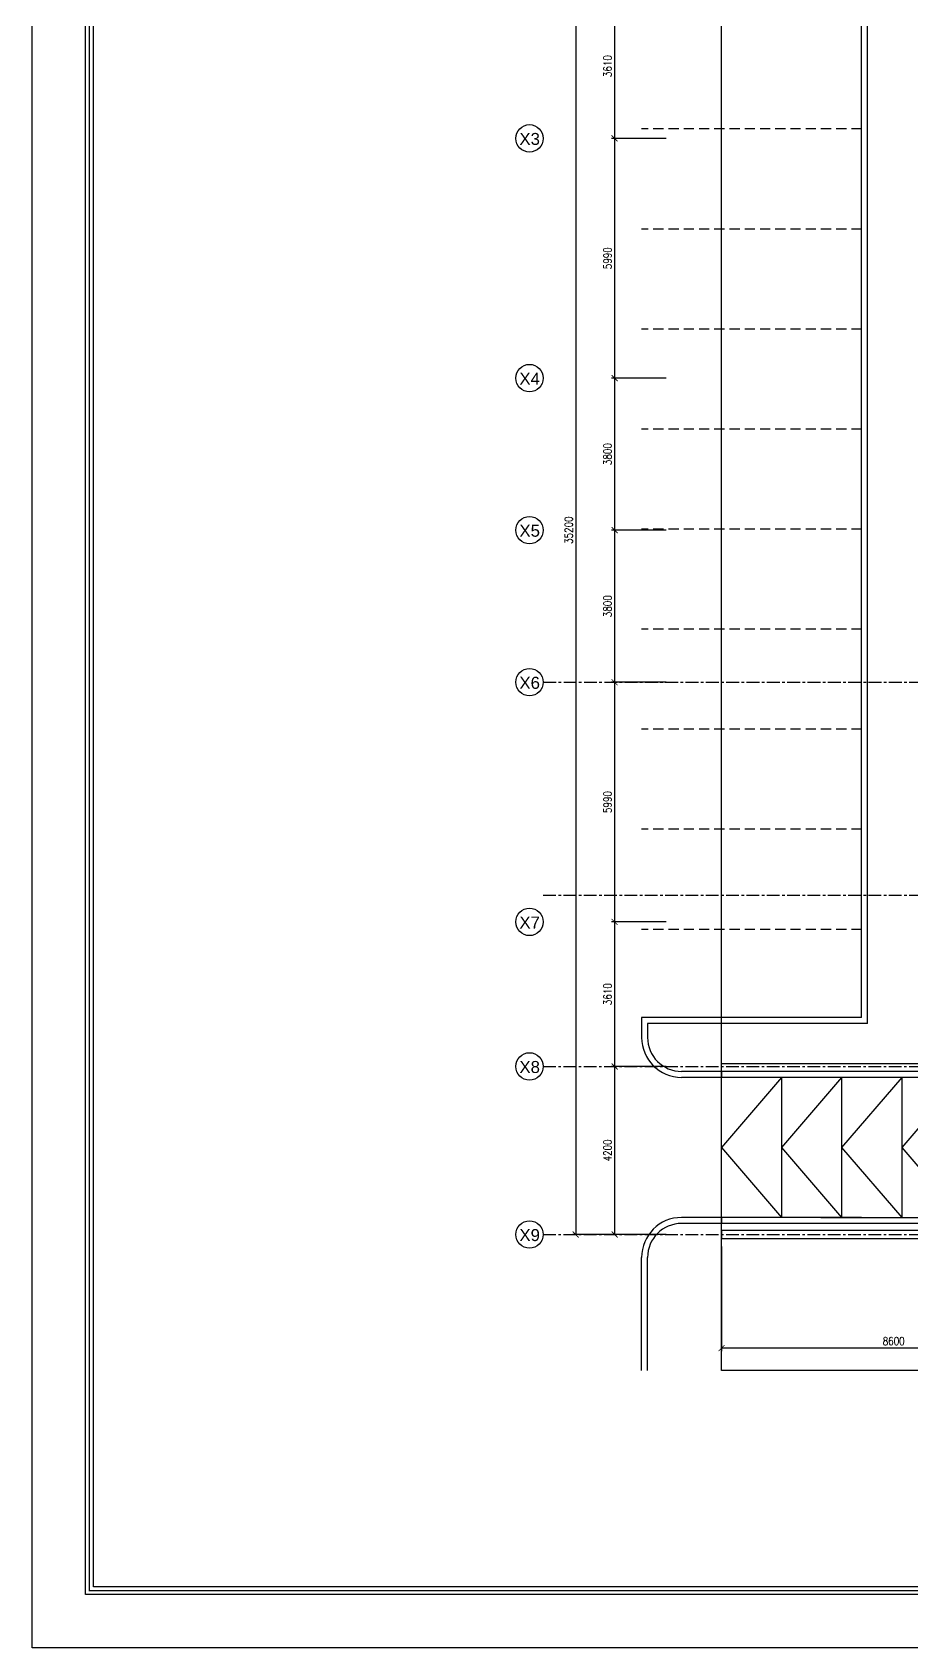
# Model space of a CAD drawing. Header units: millimetres. Extents: x -1288794 to 2153086, y -2701644 to -1428868.
# Drawn here: x 1586476 to 1608448, y -1519494 to -1479129 of the extents above; entities that cross this region are included whole.
import ezdxf
from ezdxf.enums import TextEntityAlignment as Align

# ---------------------------------------------------------------- set-up
doc = ezdxf.new("R2010")
doc.units = ezdxf.units.MM
doc.header["$LTSCALE"] = 100
doc.header["$PDMODE"] = 34
doc.linetypes.add('CENTER', pattern=[50.8, 31.75, -6.35, 6.35, -6.35])
doc.linetypes.add('DASHED', pattern=[19.05, 12.7, -6.35])
for name, color, linetype in [('A-ANNO-DIMS', 1, 'Continuous'), ('A-ANNO-SYMB', 33, 'Continuous'), ('A-ANNO-TEXT', 8, 'Continuous'), ('A-AREA', 8, 'CENTER'), ('A-GRID', 253, 'CENTER'), ('HATCH', 251, 'Continuous'), ('L-WALK', 8, 'Continuous'), ('LOGO LINE', 7, 'Continuous'), ('LOGO1LINE', 7, 'Continuous')]:
    doc.layers.add(name, color=color, linetype=linetype)
doc.styles.add('ROMANS', font='romans.shx', dxfattribs={"width": 0.8})
doc.styles.add('SANSSERIF', font='sas_____.pfb')
doc.dimstyles.new('100 of DIM2', dxfattribs={"dimscale": 0, "dimtxt": 200, "dimasz": 150, "dimexe": 75, "dimexo": 200, "dimgap": 75, "dimtad": 1, "dimdec": 0, "dimrnd": 5, "dimzin": 0, "dimdsep": 46, "dimtxsty": 'ROMANS', "dimblk": 'ARCHTICK', "dimcen": 100, "dimclrd": 94, "dimclre": 94, "dimclrt": 2, "dimadec": 0, "dimazin": 0, "dimtfac": 1, "dimtdec": 0, "dimtofl": 0, "dimtmove": 2, "dimatfit": 3, "dimldrblk": 'OPEN90', "dimfxl": 75, "dimtolj": 1, "dimtzin": 0, "dimarcsym": 0})

# ---------------------------------------------------------------- blocks, each defined once
blk = doc.blocks.new('_ArchTick')
at = {"color": 0, "linetype": 'ByBlock', "const_width": 0.15}
blk.add_lwpolyline([(-0.5, -0.5), (0.5, 0.5)], dxfattribs=at)
blk = doc.blocks.new('*D622')
at = {"layer": 'A-ANNO-DIMS', "color": 94, "lineweight": -2, "ltscale": 3, "transparency": 16777216}
for p, q in [((1602208, -1473969), (1599978, -1473969)), ((1600053, -1473969), (1600053, -1509169)), ((1602208, -1509169), (1599978, -1509169))]:
    blk.add_line(p, q, dxfattribs=at)
at = {"layer": 'Defpoints', "color": 0, "ltscale": 3, "transparency": 16777216}
for p in [(1602408, -1473969), (1600053, -1509169), (1602408, -1509169)]:
    blk.add_point(p, dxfattribs=at)
at = {"layer": 'A-ANNO-DIMS', "color": 94, "lineweight": -2, "ltscale": 3, "transparency": 16777216, "xscale": 150, "yscale": 150, "zscale": 150}
for p, rotation in [((1600053, -1473969), 90), ((1600053, -1509169), 270)]:
    blk.add_blockref('_ArchTick', p, dxfattribs=dict(at, rotation=rotation))
at = {"layer": 'A-ANNO-DIMS', "color": 2, "ltscale": 3, "transparency": 16777216, "insert": (1599878, -1491569), "char_height": 200, "attachment_point": 5, "rotation": 90, "style": 'ROMANS'}
blk.add_mtext('\\A1;35200', dxfattribs=at)
blk = doc.blocks.new('_Open90')
at = {"color": 0, "linetype": 'ByBlock', "lineweight": -2}
for p, q in [((0, 0), (-1, 0)), ((-0.5, 0.5), (0, 0)), ((0, 0), (-0.5, -0.5))]:
    blk.add_line(p, q, dxfattribs=at)
blk = doc.blocks.new('*D624')
at = {"layer": 'A-ANNO-DIMS', "color": 94, "lineweight": -2, "ltscale": 3, "transparency": 16777216}
for p, q in [((1602003, -1478169), (1600950, -1478169)), ((1601025, -1478169), (1601025, -1481779)), ((1602317, -1481779), (1600950, -1481779))]:
    blk.add_line(p, q, dxfattribs=at)
at = {"layer": 'Defpoints', "color": 0, "ltscale": 3, "transparency": 16777216}
for p in [(1602203, -1478169), (1601025, -1481779), (1602517, -1481779)]:
    blk.add_point(p, dxfattribs=at)
at = {"layer": 'A-ANNO-DIMS', "color": 94, "lineweight": -2, "ltscale": 3, "transparency": 16777216, "xscale": 150, "yscale": 150, "zscale": 150}
for p, rotation in [((1601025, -1478169), 90), ((1601025, -1481779), 270)]:
    blk.add_blockref('_ArchTick', p, dxfattribs=dict(at, rotation=rotation))
at = {"layer": 'A-ANNO-DIMS', "color": 2, "ltscale": 3, "transparency": 16777216, "insert": (1600850, -1479974), "char_height": 200, "attachment_point": 5, "rotation": 90, "style": 'ROMANS'}
blk.add_mtext('\\A1;3610', dxfattribs=at)
blk = doc.blocks.new('*D625')
at = {"layer": 'A-ANNO-DIMS', "color": 94, "lineweight": -2, "ltscale": 3, "transparency": 16777216}
for p, q in [((1602317, -1481779), (1600950, -1481779)), ((1601025, -1481779), (1601025, -1487769)), ((1602317, -1487769), (1600950, -1487769))]:
    blk.add_line(p, q, dxfattribs=at)
at = {"layer": 'Defpoints', "color": 0, "ltscale": 3, "transparency": 16777216}
for p in [(1602517, -1481779), (1601025, -1487769), (1602517, -1487769)]:
    blk.add_point(p, dxfattribs=at)
at = {"layer": 'A-ANNO-DIMS', "color": 94, "lineweight": -2, "ltscale": 3, "transparency": 16777216, "xscale": 150, "yscale": 150, "zscale": 150}
for p, rotation in [((1601025, -1481779), 90), ((1601025, -1487769), 270)]:
    blk.add_blockref('_ArchTick', p, dxfattribs=dict(at, rotation=rotation))
at = {"layer": 'A-ANNO-DIMS', "color": 2, "ltscale": 3, "transparency": 16777216, "insert": (1600850, -1484774), "char_height": 200, "attachment_point": 5, "rotation": 90, "style": 'ROMANS'}
blk.add_mtext('\\A1;5990', dxfattribs=at)
blk = doc.blocks.new('*D626')
at = {"layer": 'A-ANNO-DIMS', "color": 94, "lineweight": -2, "ltscale": 3, "transparency": 16777216}
for p, q in [((1602317, -1487769), (1600950, -1487769)), ((1601025, -1487769), (1601025, -1491569)), ((1602317, -1491569), (1600950, -1491569))]:
    blk.add_line(p, q, dxfattribs=at)
at = {"layer": 'Defpoints', "color": 0, "ltscale": 3, "transparency": 16777216}
for p in [(1602517, -1487769), (1601025, -1491569), (1602517, -1491569)]:
    blk.add_point(p, dxfattribs=at)
at = {"layer": 'A-ANNO-DIMS', "color": 94, "lineweight": -2, "ltscale": 3, "transparency": 16777216, "xscale": 150, "yscale": 150, "zscale": 150}
for p, rotation in [((1601025, -1487769), 90), ((1601025, -1491569), 270)]:
    blk.add_blockref('_ArchTick', p, dxfattribs=dict(at, rotation=rotation))
at = {"layer": 'A-ANNO-DIMS', "color": 2, "ltscale": 3, "transparency": 16777216, "insert": (1600850, -1489669), "char_height": 200, "attachment_point": 5, "rotation": 90, "style": 'ROMANS'}
blk.add_mtext('\\A1;3800', dxfattribs=at)
blk = doc.blocks.new('*D627')
at = {"layer": 'A-ANNO-DIMS', "color": 94, "lineweight": -2, "ltscale": 3, "transparency": 16777216}
for p, q in [((1602317, -1491569), (1600950, -1491569)), ((1601025, -1491569), (1601025, -1495369)), ((1602317, -1495369), (1600950, -1495369))]:
    blk.add_line(p, q, dxfattribs=at)
at = {"layer": 'Defpoints', "color": 0, "ltscale": 3, "transparency": 16777216}
for p in [(1602517, -1491569), (1601025, -1495369), (1602517, -1495369)]:
    blk.add_point(p, dxfattribs=at)
at = {"layer": 'A-ANNO-DIMS', "color": 94, "lineweight": -2, "ltscale": 3, "transparency": 16777216, "xscale": 150, "yscale": 150, "zscale": 150}
for p, rotation in [((1601025, -1491569), 90), ((1601025, -1495369), 270)]:
    blk.add_blockref('_ArchTick', p, dxfattribs=dict(at, rotation=rotation))
at = {"layer": 'A-ANNO-DIMS', "color": 2, "ltscale": 3, "transparency": 16777216, "insert": (1600850, -1493469), "char_height": 200, "attachment_point": 5, "rotation": 90, "style": 'ROMANS'}
blk.add_mtext('\\A1;3800', dxfattribs=at)
blk = doc.blocks.new('*D628')
at = {"layer": 'A-ANNO-DIMS', "color": 94, "lineweight": -2, "ltscale": 3, "transparency": 16777216}
for p, q in [((1602317, -1495369), (1600950, -1495369)), ((1601025, -1495369), (1601025, -1501359)), ((1602317, -1501359), (1600950, -1501359))]:
    blk.add_line(p, q, dxfattribs=at)
at = {"layer": 'Defpoints', "color": 0, "ltscale": 3, "transparency": 16777216}
for p in [(1602517, -1495369), (1601025, -1501359), (1602517, -1501359)]:
    blk.add_point(p, dxfattribs=at)
at = {"layer": 'A-ANNO-DIMS', "color": 94, "lineweight": -2, "ltscale": 3, "transparency": 16777216, "xscale": 150, "yscale": 150, "zscale": 150}
for p, rotation in [((1601025, -1495369), 90), ((1601025, -1501359), 270)]:
    blk.add_blockref('_ArchTick', p, dxfattribs=dict(at, rotation=rotation))
at = {"layer": 'A-ANNO-DIMS', "color": 2, "ltscale": 3, "transparency": 16777216, "insert": (1600850, -1498364), "char_height": 200, "attachment_point": 5, "rotation": 90, "style": 'ROMANS'}
blk.add_mtext('\\A1;5990', dxfattribs=at)
blk = doc.blocks.new('*D629')
at = {"layer": 'A-ANNO-DIMS', "color": 94, "lineweight": -2, "ltscale": 3, "transparency": 16777216}
for p, q in [((1602317, -1501359), (1600950, -1501359)), ((1601025, -1501359), (1601025, -1504969)), ((1602317, -1504969), (1600950, -1504969))]:
    blk.add_line(p, q, dxfattribs=at)
at = {"layer": 'Defpoints', "color": 0, "ltscale": 3, "transparency": 16777216}
for p in [(1602517, -1501359), (1601025, -1504969), (1602517, -1504969)]:
    blk.add_point(p, dxfattribs=at)
at = {"layer": 'A-ANNO-DIMS', "color": 94, "lineweight": -2, "ltscale": 3, "transparency": 16777216, "xscale": 150, "yscale": 150, "zscale": 150}
for p, rotation in [((1601025, -1501359), 90), ((1601025, -1504969), 270)]:
    blk.add_blockref('_ArchTick', p, dxfattribs=dict(at, rotation=rotation))
at = {"layer": 'A-ANNO-DIMS', "color": 2, "ltscale": 3, "transparency": 16777216, "insert": (1600850, -1503164), "char_height": 200, "attachment_point": 5, "rotation": 90, "style": 'ROMANS'}
blk.add_mtext('\\A1;3610', dxfattribs=at)
blk = doc.blocks.new('*D630')
at = {"layer": 'A-ANNO-DIMS', "color": 94, "lineweight": -2, "ltscale": 3, "transparency": 16777216}
for p, q in [((1602317, -1504969), (1600950, -1504969)), ((1601025, -1504969), (1601025, -1509169)), ((1602317, -1509169), (1600950, -1509169))]:
    blk.add_line(p, q, dxfattribs=at)
at = {"layer": 'Defpoints', "color": 0, "ltscale": 3, "transparency": 16777216}
for p in [(1602517, -1504969), (1601025, -1509169), (1602517, -1509169)]:
    blk.add_point(p, dxfattribs=at)
at = {"layer": 'A-ANNO-DIMS', "color": 94, "lineweight": -2, "ltscale": 3, "transparency": 16777216, "xscale": 150, "yscale": 150, "zscale": 150}
for p, rotation in [((1601025, -1504969), 90), ((1601025, -1509169), 270)]:
    blk.add_blockref('_ArchTick', p, dxfattribs=dict(at, rotation=rotation))
at = {"layer": 'A-ANNO-DIMS', "color": 2, "ltscale": 3, "transparency": 16777216, "insert": (1600850, -1507069), "char_height": 200, "attachment_point": 5, "rotation": 90, "style": 'ROMANS'}
blk.add_mtext('\\A1;4200', dxfattribs=at)
blk = doc.blocks.new('*D642')
at = {"layer": 'A-ANNO-DIMS', "color": 94, "linetype": 'Continuous', "lineweight": -2, "ltscale": 3, "transparency": 16777216}
for p, q in [((1603698, -1509469), (1603698, -1512083)), ((1612298, -1509469), (1612298, -1512083)), ((1612298, -1512008), (1603698, -1512008))]:
    blk.add_line(p, q, dxfattribs=at)
at = {"layer": 'Defpoints', "color": 0, "linetype": 'Continuous', "ltscale": 3, "transparency": 16777216}
for p in [(1603698, -1509269), (1612298, -1509269), (1603698, -1512008)]:
    blk.add_point(p, dxfattribs=at)
at = {"layer": 'A-ANNO-DIMS', "color": 94, "linetype": 'Continuous', "lineweight": -2, "ltscale": 3, "transparency": 16777216, "xscale": 150, "yscale": 150, "zscale": 150, "rotation": 180}
blk.add_blockref('_ArchTick', (1603698, -1512008), dxfattribs=at)
at = {"layer": 'A-ANNO-DIMS', "color": 94, "linetype": 'Continuous', "lineweight": -2, "ltscale": 3, "transparency": 16777216, "xscale": 150, "yscale": 150, "zscale": 150}
blk.add_blockref('_ArchTick', (1612298, -1512008), dxfattribs=at)
at = {"layer": 'A-ANNO-DIMS', "color": 2, "linetype": 'Continuous', "ltscale": 3, "transparency": 16777216, "insert": (1607998, -1511833), "char_height": 200, "attachment_point": 5, "style": 'ROMANS'}
blk.add_mtext('\\A1;8600', dxfattribs=at)

msp = doc.modelspace()

# ---------------------------------------------------------------- linework, layer by layer
at = {"layer": 'A-ANNO-SYMB', "ltscale": 3}
for centre in [(1598898.8, -1481778.6), (1598898.8, -1487768.6), (1598898.8, -1491568.6), (1598898.8, -1495368.6), (1598898.8, -1501358.6), (1598898.8, -1504968.6), (1598898.8, -1509168.6)]:
    msp.add_circle(centre, 342.2, dxfattribs=at)
at = {"layer": 'A-AREA', "ltscale": 15}
for p, q in [((1603698.2, -1512568.6), (1603698.2, -1472568.6)), ((1638798.2, -1512568.6), (1603698.2, -1512568.6))]:
    msp.add_line(p, q, dxfattribs=at)
at = {"layer": 'A-AREA', "linetype": 'Continuous', "ltscale": 3}
for p, q in [((1603698.2, -1505093.6), (1603698.2, -1504893.6)), ((1603698.2, -1504893.6), (1610998.2, -1504893.6)), ((1610998.2, -1505093.6), (1603698.2, -1505093.6)), ((1609698.2, -1509068.6), (1603698.2, -1509068.6)), ((1603698.2, -1509068.6), (1603698.2, -1509268.6)), ((1603698.2, -1509268.6), (1612298.2, -1509268.6))]:
    msp.add_line(p, q, dxfattribs=at)
at = {"layer": 'A-GRID', "ltscale": 0.1}
for p, q in [((1599244.8, -1495368.6), (1642784.4, -1495368.6)), ((1599242.4, -1500687.6), (1624986.7, -1500687.6)), ((1599241, -1504968.6), (1642780.6, -1504968.6)), ((1599241, -1509168.6), (1642780.6, -1509168.6))]:
    msp.add_line(p, q, dxfattribs=at)
at = {"layer": 'HATCH', "ltscale": 3}
for p, q in [((1605198.2, -1505243.6), (1605198.2, -1508743.6)), ((1606698.2, -1505243.6), (1606698.2, -1508743.6)), ((1608198.2, -1505243.6), (1608198.2, -1508743.6))]:
    msp.add_line(p, q, dxfattribs=at)
for points in [[(1605198.2, -1505243.6), (1603698.2, -1506993.6), (1605198.2, -1508743.6)], [(1606698.2, -1505243.6), (1605198.2, -1506993.6), (1606698.2, -1508743.6)], [(1608198.2, -1505243.6), (1606698.2, -1506993.6), (1608198.2, -1508743.6)], [(1609698.2, -1505243.6), (1608198.2, -1506993.6), (1609698.2, -1508743.6)]]:
    msp.add_lwpolyline(points, dxfattribs=at)
at = {"layer": 'L-WALK', "ltscale": 15}
for p, q in [((1607198.2, -1503743.6), (1607198.2, -1476544.7)), ((1607348.2, -1503893.6), (1607348.2, -1476394.7)), ((1601698.2, -1503743.6), (1601698.2, -1504243.6)), ((1601848.2, -1503893.6), (1601848.2, -1504243.6)), ((1601698.2, -1512568.6), (1601698.2, -1509743.6)), ((1601848.2, -1512568.6), (1601848.2, -1509743.6)), ((1601698.2, -1512568.6), (1601698.2, -1512544.7)), ((1601848.2, -1512568.6), (1601848.2, -1512544.7))]:
    msp.add_line(p, q, dxfattribs=at)
at = {"layer": 'L-WALK', "linetype": 'DASHED', "ltscale": 0.2}
for p, q in [((1607198.2, -1481544.7), (1601698.2, -1481544.7)), ((1607198.2, -1484044.7), (1601698.2, -1484044.7)), ((1607198.2, -1486544.7), (1601698.2, -1486544.7)), ((1607198.2, -1489044.7), (1601698.2, -1489044.7)), ((1607198.2, -1491544.7), (1601698.2, -1491544.7)), ((1607198.2, -1494044.7), (1601698.2, -1494044.7)), ((1607198.2, -1496544.7), (1601698.2, -1496544.7)), ((1607198.2, -1499044.7), (1601698.2, -1499044.7)), ((1607198.2, -1501544.7), (1601698.2, -1501544.7))]:
    msp.add_line(p, q, dxfattribs=at)
at = {"layer": 'L-WALK', "ltscale": 3}
for p, q in [((1607198.2, -1503743.6), (1601698.2, -1503743.6)), ((1607348.2, -1503893.6), (1601848.2, -1503893.6)), ((1610998.2, -1505093.6), (1602698.2, -1505093.6)), ((1603698.2, -1505093.6), (1603698.2, -1505243.6)), ((1612298.2, -1505243.6), (1602698.2, -1505243.6)), ((1607198.2, -1508743.6), (1602698.2, -1508743.6)), ((1603698.2, -1508743.6), (1603698.2, -1508893.6)), ((1606178.5, -1508743.6), (1612298.2, -1508743.6)), ((1612298.2, -1508893.6), (1602698.2, -1508893.6))]:
    msp.add_line(p, q, dxfattribs=at)
at = {"layer": 'L-WALK', "ltscale": 15}
for centre, radius, start, end in [((1602698.2, -1504243.6), 1000, 180, 270), ((1602698.2, -1504243.6), 850, 180, 270), ((1602698.2, -1509743.6), 1000, 90, 180), ((1602698.2, -1509743.6), 850, 90, 180)]:
    msp.add_arc(centre, radius, start, end, dxfattribs=at)
at = {"layer": 'LOGO LINE'}
msp.add_lwpolyline([(1665234.4, -1519493.9), (1586476.3, -1519493.9), (1586476.3, -1463806.4), (1665234.4, -1463806.4)], close=True, dxfattribs=at)
at = {"layer": 'LOGO1LINE'}
for points in [[(1663908.5, -1518168), (1587802.2, -1518168), (1587802.2, -1465132.3), (1663908.5, -1465132.3)], [(1653599.8, -1517969.1), (1588001.1, -1517969.1), (1588001.1, -1465331.1), (1653599.8, -1465331.1)]]:
    msp.add_lwpolyline(points, close=True, dxfattribs=at)
at = {"layer": 'LOGO1LINE', "const_width": 39.8}
msp.add_lwpolyline([(1663809, -1518068.5), (1587901.6, -1518068.5), (1587901.6, -1465231.7), (1663809, -1465231.7)], close=True, dxfattribs=at)

# ---------------------------------------------------------------- texts
at = {"layer": 'A-ANNO-TEXT', "style": 'SANSSERIF'}
for s, p in [('X3', (1598903.4, -1481943.2)), ('X4', (1598903.4, -1487933.2)), ('X5', (1598903.4, -1491733.2)), ('X6', (1598903.4, -1495533.2)), ('X7', (1598903.4, -1501523.2)), ('X8', (1598903.4, -1505133.2)), ('X9', (1598903.4, -1509333.2))]:
    msp.add_text(s, height=300, dxfattribs=at).set_placement(p, align=Align.CENTER)

# ---------------------------------------------------------------- dimensions: what is measured, and where the dimension line sits
at = {"layer": 'A-ANNO-DIMS', "ltscale": 3}
for base, p1, p2, picture, middle in [((1600053, -1509168.6), (1602408.1, -1473968.6), (1602408.1, -1509168.6), '*D622', (1599878, -1491568.6)), ((1601025.4, -1481778.6), (1602203, -1478168.6), (1602517, -1481778.6), '*D624', (1600850.4, -1479973.6)), ((1601025.4, -1487768.6), (1602517, -1481778.6), (1602517, -1487768.6), '*D625', (1600850.4, -1484773.6)), ((1601025.4, -1491568.6), (1602517, -1487768.6), (1602517, -1491568.6), '*D626', (1600850.4, -1489668.6)), ((1601025.4, -1495368.6), (1602517, -1491568.6), (1602517, -1495368.6), '*D627', (1600850.4, -1493468.6)), ((1601025.4, -1501358.6), (1602517, -1495368.6), (1602517, -1501358.6), '*D628', (1600850.4, -1498363.6)), ((1601025.4, -1504968.6), (1602517, -1501358.6), (1602517, -1504968.6), '*D629', (1600850.4, -1503163.6)), ((1601025.4, -1509168.6), (1602517, -1504968.6), (1602517, -1509168.6), '*D630', (1600850.4, -1507068.6))]:
    dim = msp.add_linear_dim(base=base, p1=p1, p2=p2, angle=90, dimstyle='100 of DIM2', override={"dimscale": 1}, dxfattribs=at)
    dim.commit()
    dim.dimension.update_dxf_attribs({"geometry": picture, "text_midpoint": middle})
at = {"layer": 'A-ANNO-DIMS', "linetype": 'Continuous', "ltscale": 3}
dim = msp.add_linear_dim(base=(1603698.2, -1512007.6), p1=(1612298.2, -1509268.6), p2=(1603698.2, -1509268.6), dimstyle='100 of DIM2', override={"dimscale": 1}, dxfattribs=at)
dim.commit()
dim.dimension.update_dxf_attribs({"geometry": '*D642', "text_midpoint": (1607998.2, -1511832.6)})

doc.saveas('drawing.dxf')
